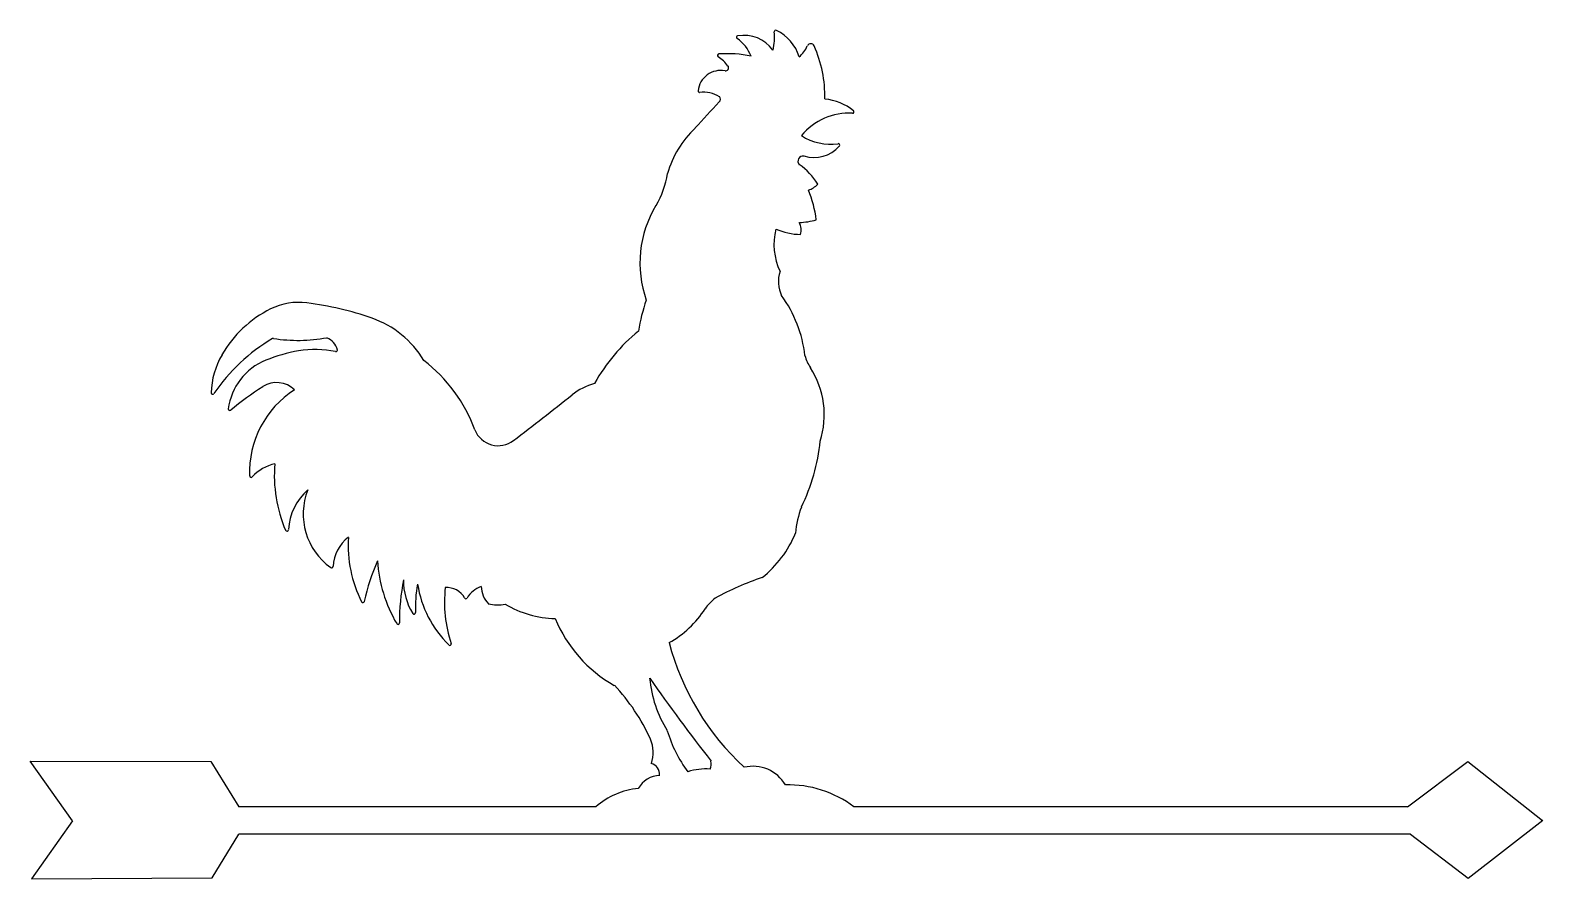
# Model space of a CAD drawing. Header units: millimetres. Extents: x 5 to 1037, y 3 to 582.
import ezdxf

# ---------------------------------------------------------------- set-up
doc = ezdxf.new("R2010")
doc.units = ezdxf.units.MM
doc.layers.add('Слой1', color=10, linetype='Continuous')

msp = doc.modelspace()

# ---------------------------------------------------------------- linework, layer by layer
at = {"layer": 'Слой1', "color": 0}
for p, q in [((34.2, 42.9), (5.4, 83.5)), ((5.4, 83.5), (128.5, 83.2)), ((128.5, 83.2), (147.6, 52.4)), ((944.6, 52.4), (985.7, 83.2)), ((985.7, 83.2), (1036.5, 43.1)), ((391, 52.4), (147.6, 52.4)), ((944.6, 52.4), (567, 52.4)), ((34.2, 42.9), (6.2, 3.3)), ((985.9, 3.8), (1036.7, 43.3)), ((1036.4, 43.3), (1036.7, 43.3)), ((129.4, 4), (147.7, 33.7)), ((946.6, 33.7), (147.7, 33.7)), ((946.6, 33.7), (985.9, 3.8)), ((6.2, 3.3), (129.4, 4))]:
    msp.add_line(p, q, dxfattribs=at)
for centre, radius, start, end in [((487.9, 576.9), 1, 99.7998, 235.2445), ((492, 553.6), 24.6, 36.3937, 99.7998), ((474.7, 577), 38.2, 346.6905, 5.2991), ((513.7, 580.7), 1, 64.6257, 185.2991), ((501.5, 554.9), 29.5, 17.0893, 64.6257), ((472.3, 554.4), 26.4, 21.1097, 55.2445), ((517.9, 578.3), 18.8, 308.4304, 336.9472), ((537.6, 570), 2.5, 24.6624, 156.9472), ((466, 537.1), 81.2, 358.3974, 24.6624), ((475, 564.5), 1, 93.5544, 237.0665), ((460.5, 542.1), 25.6, 36.2673, 57.0665), ((480.1, 481.4), 84.3, 78.4771, 93.5544), ((479.5, 556.1), 2.07, 259.6608, 36.2673), ((476.3, 538.6), 15.7, 79.6608, 173.4034), ((461.7, 540.3), 1, 173.4034, 277.3251), ((464.5, 518.1), 21.3, 59.0822, 97.3251), ((473.1, 534.8), 2.86, 316.7008, 35.049), ((1712, -632.6), 1699.4, 136.7008, 137.5191), ((543.4, 497.6), 37.4, 51.4111, 84.202), ((566.1, 526.1), 1, 267.1283, 51.4111), ((564, 482.4), 42.8, 87.1283, 139.9726), ((506.2, 464.9), 69, 133.4756, 163.973), ((551.1, 540.6), 36.6, 237.0896, 278.0886), ((532.4, 492.4), 3.55, 82.1656, 221.6075), ((539.9, 517.6), 22.7, 252.0143, 319.2656), ((556.4, 503.4), 1, 319.2656, 98.0886), ((504.9, 453.8), 44, 31.5235, 55.5683), ((381.7, 492.6), 58.8, 328.9528, 351.5737), ((530, 489.1), 17.5, 290.1442, 315.1488), ((463.5, 442.9), 78.4, 7.0131, 22.3535), ((497.3, 423), 76.2, 148.9528, 199.3425), ((554.5, 435.5), 42, 165.2741, 205.644), ((531.2, 485.2), 42.7, 246.0827, 269.1782), ((526.8, 507.5), 57, 273.0145, 284.7983), ((519.6, 445.5), 11.4, 344.7532, 26.7139), ((536.9, 410.3), 21.4, 160.7165, 206.4705), ((188.4, 353.3), 42.9, 82.4077, 116.4946), ((163.4, 165.7), 232.2, 71.142, 82.4077), ((545.9, 356.1), 127.5, 160.9365, 170.7375), ((448, 350.1), 86.2, 6.5547, 36.0034), ((204.4, 321.2), 78.8, 116.4946, 150.086), ((217.2, 323.3), 65.6, 30.5463, 71.142), ((235.3, 262.1), 127.1, 120.6156, 145.5462), ((171.1, 370.6), 1, 81.1585, 120.6156), ((187.9, 478.6), 108.3, 261.1585, 280.473), ((202.6, 360.4), 12.7, 15.8263, 66.8506), ((498.4, 280.6), 123.9, 129.211, 150.8415), ((207.4, 253.9), 110.9, 99.9107, 111.9563), ((199.6, 298.4), 65.7, 77.7327, 99.9107), ((213.8, 363.6), 1, 257.7327, 15.8263), ((185.1, 332.3), 56.5, 150.086, 177.66), ((181.4, 318.4), 41.3, 111.9563, 172.8519), ((209.7, 273), 105.3, 20.1315, 52.5459), ((563.1, 368.4), 30.7, 196.0876, 213.0553), ((488.1, 319.6), 58.7, 342.1534, 33.0553), ((173.4, 323.8), 17.7, 46.3157, 122.385), ((401.6, 299.8), 42.7, 105.4821, 128.8244), ((129.7, 334.5), 1, 177.66, 325.5462), ((271, 169.9), 199.9, 122.385, 130.1552), ((221.3, 280.6), 66.4, 122.5321, 182.3645), ((-570.3, 1507.7), 1507.6, 306.8974, 308.8244), ((141.4, 323.5), 1, 172.8519, 310.1552), ((324.5, 315.7), 17.2, 202.0492, 306.8974), ((412, 315), 132.7, 333.9646, 354.2222), ((178.7, 257.1), 29.8, 102.5774, 137.4852), ((266.7, 278.2), 94.9, 175.2067, 203.1881), ((156, 277.9), 1, 182.3645, 317.4852), ((219.8, 239.4), 38.4, 130.9335, 177.2051), ((236.3, 251.9), 44.8, 158.4308, 234.43), ((595.7, 232.4), 68.9, 159.3441, 174.6048), ((180.4, 241.3), 1, 203.1881, 357.2051), ((458.1, 267.1), 74.6, 308.3704, 337.7643), ((238.4, 214.9), 26.6, 127.0835, 177.1438), ((306.1, 230.1), 83.9, 175.9412, 206.9919), ((367.1, 164), 136.9, 155.8339, 168.0799), ((337.6, 225.8), 95.6, 183.4298, 210.5355), ((210.8, 216.2), 1, 234.43, 357.1438), ((394.7, 179.2), 137.6, 168.3434, 180.6114), ((300.8, 206), 40.9, 178.6047, 212.3174), ((562.1, 34.1), 183.8, 108.2879, 119.1732), ((340.2, 189.3), 72.2, 168.1964, 183.6206), ((342.1, 215.2), 73.4, 188.6615, 225.6574), ((374, 191.7), 86.2, 173.3107, 198.9447), ((289.4, 187.8), 14, 29.6417, 94.1338), ((319.7, 184.3), 19.5, 110.6357, 147.8785), ((330.1, 202.7), 17.2, 180.6315, 224.0989), ((232.2, 192.5), 1, 206.9919, 348.0799), ((302.4, 195.2), 1, 209.6417, 327.8785), ((323.7, 216.3), 26.3, 256.8348, 282.1813), ((364.9, 249.3), 68.7, 238.7169, 268.7025), ((408.5, 223.6), 67.6, 298.6937, 327.5538), ((487.6, 173.3), 26.1, 125.3848, 147.5538), ((256.1, 177.7), 1, 210.5355, 0.6114), ((267.1, 184.7), 1, 212.3174, 3.6206), ((449.6, 216.4), 93.4, 202.4975, 240.5074), ((291.5, 163.3), 1, 225.6574, 18.9447), ((612.6, 209.7), 177.5, 194.8181, 227.2712), ((308.2, 44.6), 131.6, 24.1868, 43.4953), ((508.1, 147.2), 80.7, 185.1044, 212.1308), ((1549.6, 927.1), 1370.4, 215.0548, 217.9909), ((522.5, 128.1), 86.1, 196.0869, 217.0983), ((408, 89.4), 22.2, 340.2375, 24.1868), ((461.3, 81.8), 8.44, 334.0823, 12.2183), ((435.3, 56.3), 17.5, 92.413, 150.9468), ((426.8, 74.4), 7.76, 355.9412, 74.6479), ((466, 40.2), 38, 85.6139, 108.6411), ((498.1, 54.2), 25.8, 30.329, 103.3298), ((425.1, 13), 52.1, 95.6139, 130.9085), ((522.2, -7.6), 74.9, 53.2273, 91.4605)]:
    msp.add_arc(centre, radius, start, end, dxfattribs=at)

doc.saveas('drawing.dxf')
